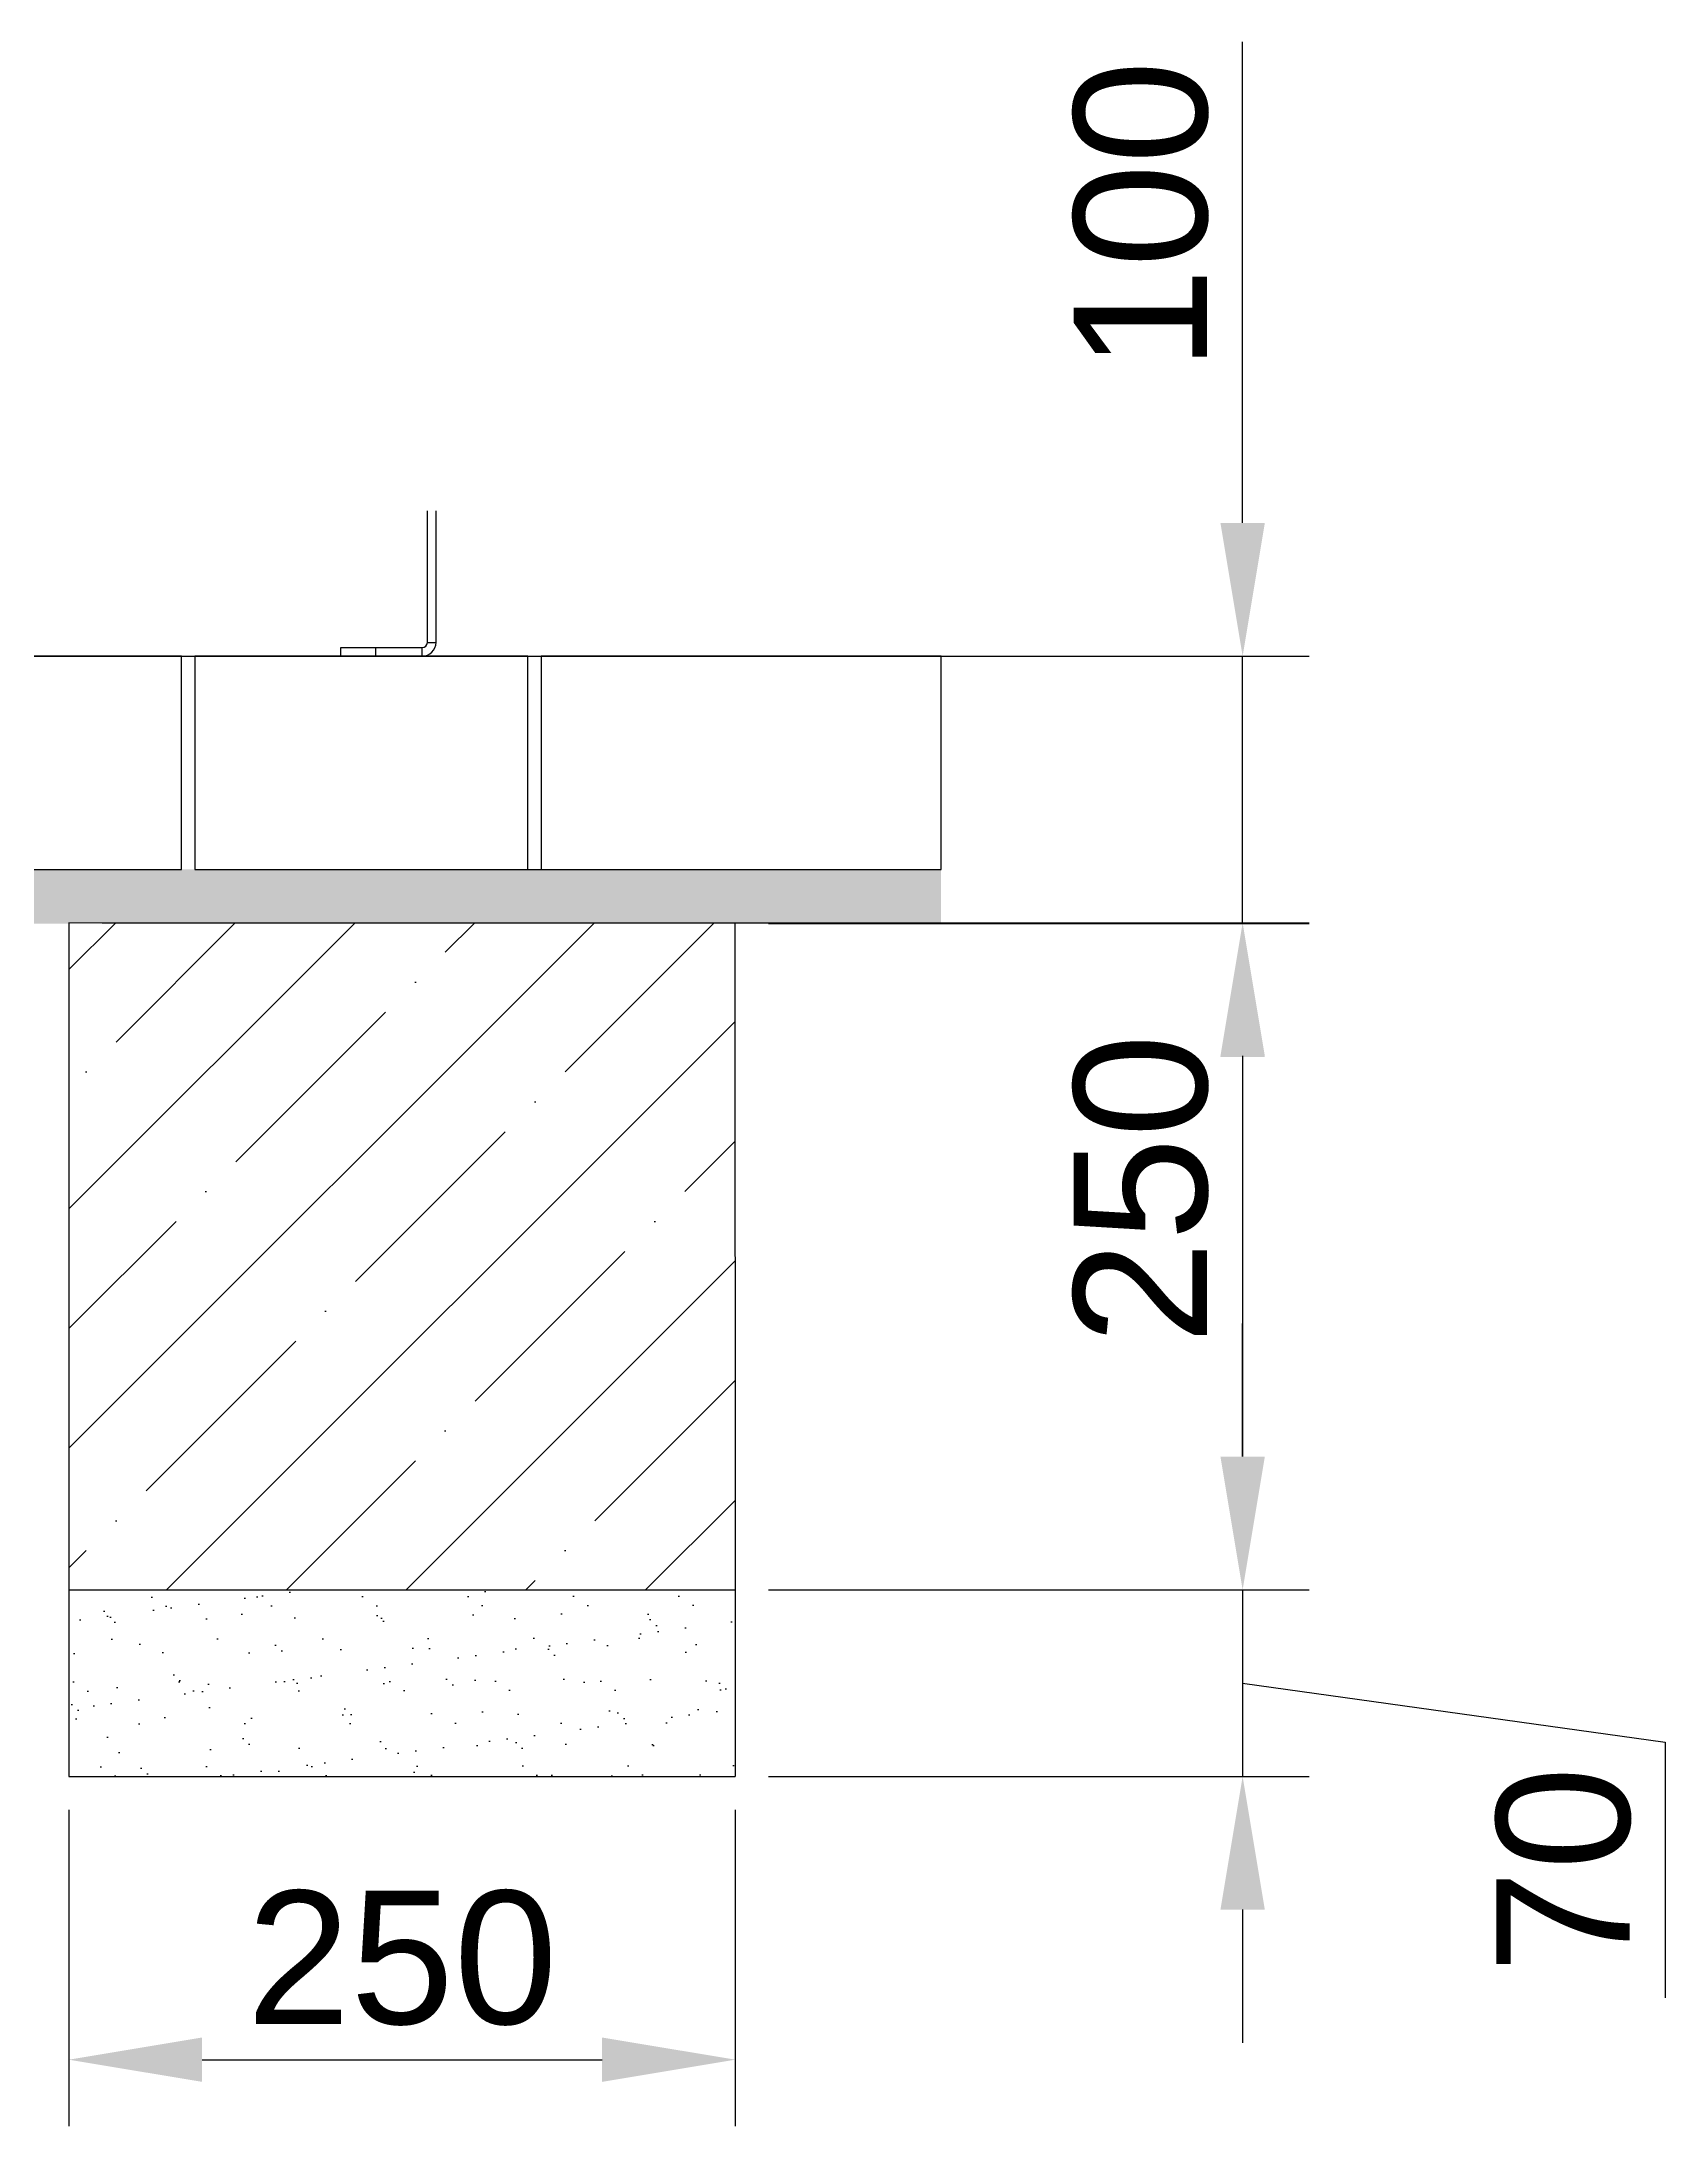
# Model space of a CAD drawing. Header units: millimetres. Extents: x -20 to 5721, y -20 to 4144.
# Drawn here: x 3171 to 3780, y 1939 to 2722 of the extents above; entities that cross this region are included whole.
import ezdxf

# ---------------------------------------------------------------- set-up
doc = ezdxf.new("R2010")
doc.units = ezdxf.units.MM
doc.layers.add('SRAFY', color=30, linetype='Continuous')
doc.styles.get("Standard").update_dxf_attribs({"font": 'arial.ttf'})
doc.dimstyles.new('ISO-25', dxfattribs={"dimtxt": 2.5, "dimasz": 2.5, "dimexe": 1.25, "dimexo": 0.625, "dimtad": 1, "dimtxsty": 'Standard', "dimcen": 2.5, "dimadec": 0, "dimazin": 0, "dimtfac": 1, "dimtmove": 0, "dimatfit": 3, "dimfxl": 1, "dimarcsym": 0})

# ---------------------------------------------------------------- blocks, each defined once
blk = doc.blocks.new('*D44')
at = {"color": 0, "lineweight": -2, "transparency": 16777216}
for p, q in [((3181.52, 2058.08), (3181.52, 1939.28)), ((3431.51, 2058.08), (3431.51, 1939.28)), ((3231.52, 1964.28), (3381.51, 1964.28))]:
    blk.add_line(p, q, dxfattribs=at)
at = {"color": 0, "transparency": 16777216}
for points in [[(3231.52, 1972.61), (3231.52, 1955.95), (3181.52, 1964.28)], [(3381.51, 1972.61), (3381.51, 1955.95), (3431.51, 1964.28)]]:
    blk.add_solid(points, dxfattribs=at)
at = {"layer": 'DEFPOINTS', "color": 0, "transparency": 16777216}
for p in [(3181.52, 2070.58), (3431.51, 2070.58), (3431.51, 1964.28)]:
    blk.add_point(p, dxfattribs=at)
at = {"color": 0, "transparency": 16777216, "insert": (3306.52, 2002.31), "char_height": 50, "attachment_point": 5}
blk.add_mtext('250', dxfattribs=at)
blk = doc.blocks.new('*D37')
at = {"color": 0, "lineweight": -2, "transparency": 16777216}
for p, q in [((3621.82, 2540.91), (3621.82, 2721.5)), ((1406.23, 2490.91), (3646.82, 2490.91)), ((3621.82, 2390.91), (3621.82, 2490.91)), ((3194.02, 2390.91), (3646.82, 2390.91)), ((3621.82, 2340.91), (3621.82, 2290.91))]:
    blk.add_line(p, q, dxfattribs=at)
at = {"color": 0, "transparency": 16777216}
for points in [[(3613.49, 2540.91), (3630.15, 2540.91), (3621.82, 2490.91)], [(3613.49, 2340.91), (3630.15, 2340.91), (3621.82, 2390.91)]]:
    blk.add_solid(points, dxfattribs=at)
at = {"layer": 'DEFPOINTS', "color": 0, "transparency": 16777216}
for p in [(1393.73, 2490.91), (3181.52, 2390.91), (3621.82, 2390.91)]:
    blk.add_point(p, dxfattribs=at)
at = {"color": 0, "transparency": 16777216, "insert": (3583.79, 2656.21), "char_height": 50, "attachment_point": 5, "rotation": 90}
blk.add_mtext('100', dxfattribs=at)
blk = doc.blocks.new('*D75')
at = {"color": 0, "lineweight": -2, "transparency": 16777216}
for p, q in [((3443.99, 2390.56), (3646.82, 2390.56)), ((3621.82, 2340.56), (3621.82, 2190.57)), ((3444.01, 2140.57), (3646.82, 2140.57))]:
    blk.add_line(p, q, dxfattribs=at)
at = {"color": 0, "transparency": 16777216}
for points in [[(3613.49, 2340.56), (3630.15, 2340.56), (3621.82, 2390.56)], [(3613.49, 2190.57), (3630.15, 2190.57), (3621.82, 2140.57)]]:
    blk.add_solid(points, dxfattribs=at)
at = {"layer": 'DEFPOINTS', "color": 0, "transparency": 16777216}
for p in [(3431.49, 2390.56), (3431.51, 2140.57), (3621.82, 2140.57)]:
    blk.add_point(p, dxfattribs=at)
at = {"color": 0, "transparency": 16777216, "insert": (3583.79, 2290.91), "char_height": 50, "attachment_point": 5, "rotation": 90}
blk.add_mtext('250', dxfattribs=at)
blk = doc.blocks.new('*D78')
at = {"color": 0, "lineweight": -2, "transparency": 16777216}
for p, q in [((3621.82, 2190.57), (3621.82, 2240.57)), ((3444.03, 2140.57), (3646.82, 2140.57)), ((3621.82, 2140.57), (3621.82, 2070.58)), ((3621.82, 2140.57), (3621.82, 2070.58)), ((3621.82, 2105.58), (3780.37, 2083.48)), ((3780.37, 2083.48), (3780.37, 1987.44)), ((3444.01, 2070.58), (3646.82, 2070.58)), ((3621.82, 2020.58), (3621.82, 1970.58))]:
    blk.add_line(p, q, dxfattribs=at)
at = {"color": 0, "transparency": 16777216}
for points in [[(3613.49, 2190.57), (3630.15, 2190.57), (3621.82, 2140.57)], [(3613.49, 2020.58), (3630.15, 2020.58), (3621.82, 2070.58)]]:
    blk.add_solid(points, dxfattribs=at)
at = {"layer": 'DEFPOINTS', "color": 0, "transparency": 16777216}
for p in [(3431.53, 2140.57), (3431.51, 2070.58), (3621.82, 2070.58)]:
    blk.add_point(p, dxfattribs=at)
at = {"color": 0, "transparency": 16777216, "insert": (3742.34, 2035.46), "char_height": 50, "attachment_point": 5, "rotation": 90}
blk.add_mtext('70', dxfattribs=at)

msp = doc.modelspace()

# ---------------------------------------------------------------- hatches: boundary and pattern name
at = {"layer": 'SRAFY'}
h = msp.add_hatch(dxfattribs=at)
h.set_pattern_fill('AR-SAND', color=256, scale=0.5)
h.set_pattern_definition([(37.5, (-5141.714, -2823.747), (-0.800016, 24.47066), [0, -19.304, 0, -21.59, 0, -20.6375]), (7.5, (-5141.714, -2823.747), (22.47616, 35.84126), [0, -10.414, 0, -17.399, 0, -6.6675]), (327.5, (-5157.335, -2823.747), (39.54962, 0.07186), [0, -6.35, 0, -22.86, 0, -29.845]), (317.5, (-5157.335, -2823.747), (38.17782, 11.14647), [0, -3.175, 0, -14.986, 0, -17.145])])
h.paths.add_polyline_path([(1393.732, 2410.911), (1393.732, 2390.954), (1424.264, 2390.911), (1544.237, 2390.745), (1544.237, 2410.911)])
h.paths.add_polyline_path([(3508.732, 2390.564), (3508.732, 2410.911), (1544.237, 2410.911), (1544.237, 2390.745), (1674.237, 2390.564)])
h = msp.add_hatch(dxfattribs=at)
h.set_pattern_fill('ANSI35', color=256, scale=10, angle=9e-06)
h.paths.add_polyline_path([(3431.493, 2390.564), (3181.521, 2390.911), (3181.521, 2140.574), (3431.531, 2140.574)])
h = msp.add_hatch(dxfattribs=at)
h.set_pattern_fill('AR-SAND', color=256, scale=0.5)
h.paths.add_polyline_path([(3431.511, 2140.574), (3181.521, 2140.574), (3181.521, 2070.581), (3431.511, 2070.58)])

# ---------------------------------------------------------------- linework, layer by layer
for p, q in [((3315.993, 2496.111), (3315.993, 2545.432)), ((3319.243, 2496.111), (3319.243, 2545.432)), ((3315.993, 2496.111), (3319.243, 2496.111)), ((3283.495, 2490.911), (3283.495, 2494.161)), ((3283.495, 2494.161), (3296.494, 2494.161)), ((3296.494, 2490.911), (3283.495, 2490.911)), ((3296.494, 2494.161), (3296.494, 2490.911)), ((3296.494, 2494.161), (3314.043, 2494.161)), ((3296.494, 2490.911), (3314.043, 2490.911)), ((3314.043, 2490.911), (3314.043, 2494.161)), ((3353.732, 2410.911), (3358.732, 2410.911))]:
    msp.add_line(p, q)
at = {"color": 7, "linetype": 'Continuous'}
for p, q in [((3223.732, 2490.911), (3073.732, 2490.911)), ((3223.732, 2410.911), (3223.732, 2490.911)), ((3353.732, 2490.911), (3228.732, 2490.911)), ((3228.732, 2490.911), (3228.732, 2410.911)), ((3353.732, 2410.911), (3353.732, 2490.911)), ((3508.732, 2490.911), (3358.732, 2490.911)), ((3358.732, 2490.911), (3358.732, 2410.911)), ((3508.732, 2410.911), (3508.732, 2490.911)), ((3073.732, 2410.911), (3223.732, 2410.911)), ((3228.732, 2410.911), (3353.732, 2410.911)), ((3358.732, 2410.911), (3508.732, 2410.911))]:
    msp.add_line(p, q, dxfattribs=at)
msp.add_lwpolyline([(3181.521, 2140.574), (3431.531, 2140.574), (3431.493, 2390.564), (3181.521, 2390.911)], close=True)
for radius in [1.95, 5.2]:
    msp.add_arc((3314.043, 2496.111), radius, 270, 0)
at = {"layer": 'SRAFY'}
for p, q in [((3181.521, 2140.574), (3181.521, 2070.581)), ((3431.511, 2140.574), (3431.511, 2070.58)), ((3181.521, 2070.581), (3431.511, 2070.58))]:
    msp.add_line(p, q, dxfattribs=at)

# ---------------------------------------------------------------- dimensions: what is measured, and where the dimension line sits
dim = msp.add_linear_dim(base=(3621.821, 2390.911), p1=(1393.732, 2490.911), p2=(3181.521, 2390.911), angle=90, dimstyle='ISO-25')
dim.commit()
dim.dimension.update_dxf_attribs({"geometry": '*D37', "text_midpoint": (3621.821, 2656.208), "dimtype": 160})
for base, p1, p2, text, override, picture, middle in [((3621.821, 2140.574), (3431.493, 2390.564), (3431.511, 2140.574), '250', {"dimscale": 0}, '*D75', (3621.821, 2290.911)), ((3621.821, 2070.58), (3431.531, 2140.574), (3431.511, 2070.58), '70', {"dimscale": 0, "dimtmove": 1}, '*D78', (3780.369, 2070.979))]:
    dim = msp.add_linear_dim(base=base, p1=p1, p2=p2, angle=90, text=text, dimstyle='ISO-25', override=override)
    dim.commit()
    dim.dimension.update_dxf_attribs({"geometry": picture, "text_midpoint": middle, "dimtype": 160})
dim = msp.add_linear_dim(base=(3431.511, 1964.28), p1=(3181.521, 2070.581), p2=(3431.511, 2070.58), text='250', dimstyle='ISO-25', override={"dimscale": 0, "dimtix": 0, "dimtofl": 1, "dimtmove": 0, "dimatfit": 3})
dim.commit()
dim.dimension.update_dxf_attribs({"geometry": '*D44', "text_midpoint": (3306.516, 2002.308)})

doc.saveas('drawing.dxf')
